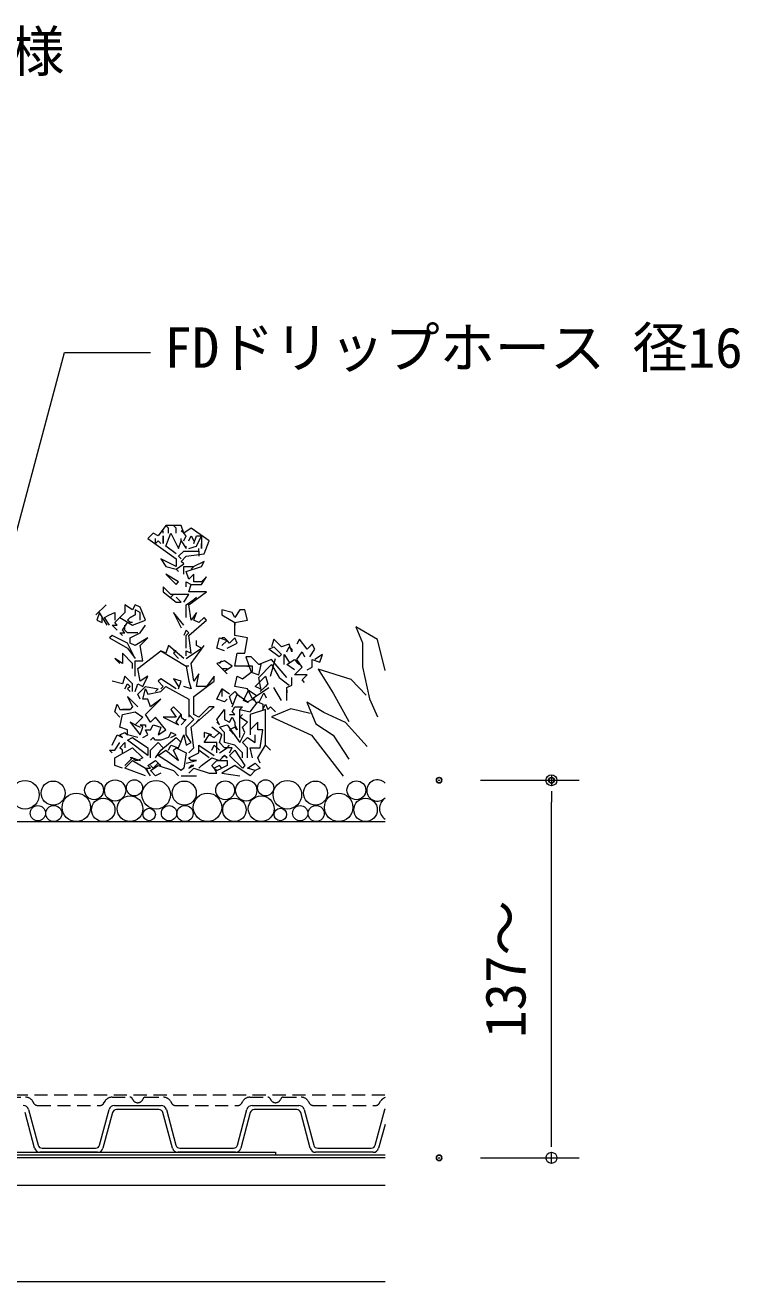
# Model space of a CAD drawing. Units: millimetres, scale not verified. Extents: x -1485 to 1485, y -1050 to 1050.
# Drawn here: x 498.6 to 757.9, y -319.1 to 136.8 of the extents above; entities that cross this region are included whole.
import ezdxf
from ezdxf.enums import TextEntityAlignment as Align

# ---------------------------------------------------------------- set-up
doc = ezdxf.new("R2010")
doc.units = ezdxf.units.MM
doc.header["$LTSCALE"] = 4
doc.header["$PDMODE"] = 32
doc.header["$PDSIZE"] = 2
doc.linetypes.add('DASHED1', pattern=[1.8, 1.2, -0.6])
for name, color, linetype, lineweight in [('0-0_0', 7, 'Continuous', 18), ('0-4_BOUSUI', 1, 'Continuous', 18), ('0-6_dannnetu', 6, 'Continuous', 18), ('0-9_MOJI', 7, 'Continuous', 18), ('0-A_ecom', 7, 'Continuous', 18), ('0-B_GREEN', 3, 'Continuous', 18), ('0-C_FD-L', 8, 'Continuous', 18)]:
    doc.layers.add(name, color=color, linetype=linetype, lineweight=lineweight)
doc.layers.add('0-1_DEFPOINTS', color=7, linetype='Continuous')
doc.styles.add('ＭＳ ゴシック', font='')
doc.styles.get('ＭＳ ゴシック').set_extended_font_data('MS Gothic')

# ---------------------------------------------------------------- blocks, each defined once
blk = doc.blocks.new('_Dot')
at = {"layer": '0-0_0'}
for p, q in [((-0.5, 0), (-1, 0)), ((0.25, 0), (-0.25, 0))]:
    blk.add_line(p, q, dxfattribs=at)
blk.add_circle((0, 0), 0.25, dxfattribs=at)
blk = doc.blocks.new('D5')
at = {"layer": '0-1_DEFPOINTS'}
for p in [(2133.761, 912.856), (2174.528, 912.856), (2133.761, 775.856)]:
    blk.add_point(p, dxfattribs=at)
at = {"layer": '0-9_MOJI'}
for p, q in [((2148.761, 912.856), (2184.528, 912.856)), ((2174.528, 783.856), (2174.528, 904.856)), ((2148.761, 775.856), (2184.528, 775.856))]:
    blk.add_line(p, q, dxfattribs=at)
at = {"layer": '0-9_MOJI', "xscale": 8, "yscale": 8}
for p, rotation in [((2174.528, 912.856), 90), ((2174.528, 775.856), 270)]:
    blk.add_blockref('_Dot', p, dxfattribs=dict(at, rotation=rotation))
at = {"layer": '0-9_MOJI', "style": 'ＭＳ ゴシック'}
blk.add_text('137～', height=14.66, rotation=90, dxfattribs=at).set_placement((2169.528, 819.356), align=Align.BOTTOM_LEFT)

msp = doc.modelspace()

# ---------------------------------------------------------------- linework, layer by layer
at = {"layer": '0-4_BOUSUI'}
for p, q in [((629.129, -273.144), (-298.589, -273.144)), ((629.129, -274.144), (-790.274, -274.144)), ((629.129, -319.144), (-790.274, -319.144))]:
    msp.add_line(p, q, dxfattribs=at)
msp.add_lwpolyline([(389.411, -272.144), (589.411, -272.144), (589.411, -273.144), (389.411, -273.144)], close=True, dxfattribs=at)
at = {"layer": '0-6_dannnetu'}
msp.add_line((629.129, -284.144), (-790.274, -284.144), dxfattribs=at)
at = {"layer": '0-9_MOJI'}
for p, q in [((466.206, -155.97), (512.848, 18.1)), ((512.848, 18.1), (544.069, 18.1))]:
    msp.add_line(p, q, dxfattribs=at)
at = {"layer": '0-A_ecom'}
for centre, radius in [((498.517, -142.418), 5.17), ((508.715, -141.802), 4.364), ((523.553, -140.779), 3.421), ((531.193, -140.856), 3.851), ((538.218, -139.88), 2.929), ((546.113, -142.418), 5.17), ((556.31, -141.802), 4.364), ((571.149, -140.779), 3.421), ((578.788, -140.856), 3.851), ((585.814, -139.88), 2.929), ((593.708, -142.418), 5.17), ((603.906, -141.802), 4.364), ((618.744, -140.779), 3.421), ((517.119, -146.986), 5.158), ((526.893, -147.891), 4.253), ((536.615, -147.473), 4.671), ((564.715, -146.986), 5.158), ((574.489, -147.891), 4.253), ((584.21, -147.473), 4.671), ((612.31, -146.986), 5.158), ((622.084, -147.891), 4.253), ((503.171, -149.112), 2.774), ((508.961, -149.216), 2.929), ((543.558, -149.598), 2.261), ((550.767, -149.112), 2.774), ((556.556, -149.216), 2.929), ((591.154, -149.598), 2.261), ((598.362, -149.112), 2.774), ((604.152, -149.216), 2.929)]:
    msp.add_circle(centre, radius, dxfattribs=at)
for centre, radius, start, end in [((626.384, -140.856), 3.851, 44.53163, 315.46837), ((631.806, -147.473), 4.671, 124.96154, 235.03846)]:
    msp.add_arc(centre, radius, start, end, dxfattribs=at)
at = {"layer": '0-B_GREEN'}
for p, q in [((548.673, -47.549), (548.673, -46.623)), ((561.638, -54.031), (561.638, -55.883)), ((554.229, -61.44), (553.303, -60.513)), ((551.451, -70.7), (552.377, -69.774)), ((524.236, -77.182), (527.94, -73.478)), ((626.384, -86.091), (618.535, -81.547)), ((618.535, -81.547), (621.013, -87.33)), ((629.129, -97.378), (626.384, -86.091)), ((621.013, -87.33), (621.013, -96.005)), ((557.934, -95.703), (557.008, -95.703)), ((569.046, -94.777), (569.972, -93.851)), ((579.233, -95.703), (580.159, -95.703)), ((587.567, -99.407), (589.419, -92.925)), ((569.972, -96.629), (571.824, -96.629)), ((604.903, -96.831), (610.273, -105.506)), ((616.883, -100.549), (604.903, -96.831)), ((621.013, -96.005), (623.492, -107.571)), ((591.628, -108.162), (588.849, -103.532)), ((593.48, -104.458), (593.48, -105.384)), ((622.253, -106.332), (616.883, -100.549)), ((582.367, -109.088), (581.441, -107.236)), ((610.273, -105.506), (616.056, -115.833)), ((623.492, -107.571), (626.384, -114.181)), ((602.011, -112.941), (594.989, -111.289)), ((614.817, -116.246), (606.968, -112.528)), ((561.638, -115.15), (560.712, -116.076)), ((604.077, -116.659), (610.273, -120.79)), ((622.666, -124.921), (614.817, -116.246)), ((539.413, -121.632), (535.709, -120.706)), ((602.424, -120.79), (613.991, -135.661)), ((610.273, -120.79), (616.056, -129.465)), ((565.342, -129.041), (561.638, -126.262)), ((585.715, -124.41), (587.567, -126.262)), ((555.155, -135.523), (560.712, -135.523))]:
    msp.add_line(p, q, dxfattribs=at)
for points in [[(556.082, -50.327), (557.008, -48.475), (556.082, -47.549), (555.155, -44.771), (549.599, -44.771), (546.821, -48.475), (544.969, -47.549), (543.117, -49.401), (553.303, -56.809), (553.303, -59.587), (547.747, -56.809), (549.599, -59.587), (553.303, -60.513), (556.082, -58.661), (555.155, -57.735), (557.008, -55.883), (563.49, -54.957), (565.342, -50.327), (558.86, -45.697), (556.082, -47.549), (555.155, -46.623)], [(550.525, -47.549), (550.525, -45.697), (549.599, -44.771)], [(553.303, -47.549), (553.303, -45.697), (552.377, -44.771)], [(547.747, -51.253), (546.821, -50.327), (545.895, -51.253), (545.895, -49.401)], [(548.673, -48.475), (548.673, -51.253), (548.673, -48.475)], [(553.303, -54.957), (549.599, -52.179), (551.451, -47.549), (554.229, -53.105), (555.155, -50.327), (555.155, -49.401)], [(557.934, -53.105), (560.712, -52.179), (562.564, -48.475)], [(557.934, -50.327), (558.86, -48.475), (559.786, -50.327)], [(559.786, -51.253), (560.712, -48.475), (562.564, -48.475), (562.564, -51.253), (562.564, -53.105), (562.564, -51.253)], [(555.155, -56.809), (554.229, -55.883), (556.082, -54.031), (561.638, -54.031), (561.638, -53.105)], [(555.155, -50.327), (557.008, -53.105), (557.008, -52.179)], [(557.008, -66.996), (557.008, -65.144), (558.86, -66.07), (562.564, -66.07), (564.416, -63.292), (562.564, -65.144), (559.786, -65.144), (559.786, -62.366), (557.934, -64.218), (557.008, -61.44), (562.564, -59.587), (563.49, -57.735), (559.786, -59.587), (558.86, -60.513)], [(556.082, -62.366), (556.082, -59.587), (559.786, -59.587)], [(556.082, -72.552), (557.934, -69.774), (551.451, -69.774), (548.673, -66.996), (548.673, -68.848), (553.303, -72.552), (555.155, -72.552), (553.303, -70.7)], [(557.008, -91.999), (557.008, -90.147), (558.86, -91.073), (557.934, -84.591), (564.416, -79.034), (563.49, -78.108), (561.638, -79.96), (559.786, -79.034), (560.712, -76.256), (558.86, -79.034), (557.934, -73.478), (564.416, -68.848), (557.934, -68.848), (558.86, -66.07), (559.786, -66.07)], [(557.008, -78.108), (557.008, -73.478), (559.786, -71.626), (560.712, -70.7)], [(528.3, -80.886), (525.522, -76.256), (524.596, -79.034), (526.448, -79.96), (526.448, -78.108)], [(529.226, -80.886), (527.374, -78.108), (529.226, -77.182), (531.078, -76.256), (531.078, -79.034)], [(532.004, -82.738), (530.152, -80.886), (532.004, -80.886), (531.078, -79.96), (532.93, -78.108), (537.561, -80.886), (542.191, -79.034), (540.339, -74.404), (538.487, -73.478), (537.561, -75.33), (534.783, -73.478), (534.783, -76.256), (532.93, -78.108), (532.004, -79.034)], [(537.561, -79.96), (536.635, -79.96), (535.709, -79.034), (536.635, -78.108), (538.487, -77.182), (536.635, -78.108)], [(540.339, -79.034), (540.339, -76.256), (538.487, -75.33), (538.487, -77.182)], [(556.082, -80.886), (552.377, -76.256), (555.155, -81.812)], [(533.857, -84.591), (532.93, -83.665), (534.783, -83.665), (533.857, -82.738), (535.709, -79.96)], [(539.413, -83.665), (535.709, -83.665), (534.783, -82.738), (534.783, -80.886)], [(538.487, -99.407), (538.487, -93.851), (541.265, -93.851), (540.339, -88.295), (543.117, -85.517), (538.487, -88.295), (536.635, -87.369), (536.635, -85.517), (540.339, -83.665), (542.191, -80.886)], [(573.676, -109.594), (572.75, -106.816), (574.602, -104.963), (575.528, -105.89), (579.233, -108.668), (581.085, -107.742), (579.233, -104.037), (574.602, -103.111), (575.528, -99.407), (577.38, -100.333), (581.085, -97.555), (581.085, -95.703), (574.602, -95.703), (575.528, -91.073), (578.307, -91.073), (579.233, -85.517), (574.602, -84.591), (574.602, -79.96), (574.602, -80.886)], [(557.008, -89.221), (557.008, -84.591), (557.934, -83.665), (557.008, -82.738), (556.082, -84.591)], [(557.008, -92.925), (562.564, -89.221), (560.712, -88.295), (560.712, -86.443)], [(570.898, -90.147), (568.12, -89.221), (569.046, -85.517), (571.824, -86.443), (570.898, -85.517), (569.972, -85.517)], [(571.824, -89.221), (575.528, -87.369), (574.602, -85.517), (572.75, -87.369), (571.824, -86.443), (569.972, -88.295)], [(593.48, -90.567), (594.406, -88.715), (595.332, -89.641), (595.332, -90.567), (594.406, -87.789), (591.628, -88.715), (588.849, -85.937), (587.923, -88.715)], [(601.814, -92.419), (603.666, -89.641), (602.74, -87.789), (600.888, -89.641), (598.11, -85.937), (597.184, -87.789)], [(537.561, -96.629), (537.561, -94.777), (533.857, -91.073), (533.857, -94.777), (531.078, -92.925), (532.93, -94.777)], [(538.487, -104.963), (539.413, -102.185), (541.265, -103.111), (543.117, -99.407), (540.339, -101.259), (539.413, -96.629), (547.747, -90.147), (557.008, -95.703), (557.934, -101.259), (558.86, -104.037), (556.082, -103.111)], [(556.082, -92.925), (550.525, -88.295), (549.599, -91.073), (547.747, -90.147)], [(554.229, -92.925), (552.377, -91.073), (553.303, -90.147), (552.377, -90.147)], [(557.934, -127.188), (559.786, -125.336), (558.86, -117.928), (567.194, -110.52), (565.342, -110.52), (561.638, -114.224), (559.786, -113.298), (559.786, -106.816), (567.194, -101.259), (567.194, -99.407), (564.416, -103.111), (560.712, -103.111), (561.638, -98.481), (559.786, -101.259), (558.86, -94.777), (563.49, -88.295)], [(599.962, -101.68), (599.036, -100.754), (600.888, -98.902), (596.258, -98.902), (599.036, -96.123), (597.184, -93.345), (599.036, -90.567), (599.962, -92.419)], [(593.48, -99.828), (587.923, -93.345), (583.293, -95.197)], [(584.219, -104.458), (583.293, -99.828), (587.923, -95.197), (590.701, -99.828), (594.406, -102.606)], [(592.554, -95.197), (592.554, -91.493), (594.406, -94.271)], [(596.258, -97.05), (593.48, -95.197), (596.258, -93.345), (597.184, -94.271), (598.11, -95.197)], [(600.888, -97.05), (602.74, -96.123), (602.74, -93.345), (605.518, -94.271), (606.444, -91.493), (603.666, -93.345)], [(537.561, -104.963), (537.561, -102.185), (534.783, -99.407), (533.857, -102.185), (530.152, -101.259)], [(583.863, -104.037), (582.011, -103.111), (585.715, -99.407), (586.641, -102.185), (585.715, -103.111), (583.863, -104.963)], [(593.48, -108.162), (593.48, -103.532), (595.332, -102.606), (595.332, -99.828)], [(534.783, -104.037), (535.709, -102.185), (536.635, -103.111), (535.709, -104.037), (536.635, -104.963), (535.709, -104.037)], [(540.339, -107.742), (539.413, -105.89), (542.191, -103.111), (546.821, -104.037), (545.895, -104.963)], [(541.265, -121.632), (543.117, -120.706), (542.191, -118.854), (544.043, -118.854), (544.969, -117.002), (547.747, -117.928), (546.821, -120.706), (549.599, -118.854), (545.895, -114.224), (544.043, -116.076), (542.191, -113.298), (547.747, -107.742), (544.043, -110.52), (543.117, -107.742), (541.265, -107.742), (542.191, -104.037), (543.117, -105.89), (547.747, -104.963), (549.599, -103.111), (557.934, -107.742), (557.934, -113.298), (557.934, -114.224)], [(553.303, -104.037), (547.747, -100.333), (546.821, -101.259), (548.673, -103.111), (547.747, -104.037)], [(554.229, -104.037), (555.155, -101.259), (552.377, -100.333), (554.229, -103.111)], [(571.824, -107.742), (570.898, -108.668), (568.12, -107.742), (569.972, -104.037)], [(572.75, -105.89), (569.972, -104.037), (569.972, -106.816)], [(579.589, -109.088), (577.737, -108.162), (579.589, -104.458), (582.367, -106.31)], [(581.441, -108.162), (581.441, -107.236), (586.997, -103.532)], [(539.413, -110.52), (535.709, -106.816), (537.561, -110.52), (536.635, -111.446), (535.709, -111.446), (534.783, -111.446), (533.857, -111.446)], [(573.676, -110.52), (575.528, -105.89), (576.454, -106.816)], [(576.454, -121.632), (576.454, -111.446), (580.159, -112.372), (582.937, -108.668), (584.789, -109.594), (584.789, -111.446), (585.715, -109.594), (586.641, -111.446), (587.567, -110.52), (589.419, -112.372)], [(583.293, -109.088), (585.145, -105.384), (586.071, -107.236)], [(606.968, -112.528), (600.772, -108.81), (604.077, -116.659)], [(530.152, -124.41), (532.004, -120.706), (533.857, -121.632), (532.93, -120.706), (534.783, -119.78), (535.709, -120.706), (535.709, -118.854), (532.93, -117.928), (533.857, -113.298), (538.487, -112.372), (541.265, -114.224), (538.487, -117.002), (540.339, -117.928)], [(532.93, -114.224), (531.078, -112.372), (532.004, -109.594), (532.93, -111.446), (536.635, -111.446)], [(554.229, -112.372), (555.155, -113.298), (552.377, -110.52), (551.451, -111.446), (553.303, -114.224), (548.673, -114.224), (554.229, -117.002), (553.303, -116.076), (555.155, -113.298), (555.155, -114.224), (556.082, -115.15), (557.008, -115.15), (555.155, -117.002)], [(550.525, -126.262), (551.451, -124.41), (554.229, -125.336), (556.082, -120.706), (557.008, -124.41), (558.86, -123.484), (557.008, -120.706), (557.008, -117.928), (559.786, -115.15), (557.934, -113.298)], [(568.12, -116.076), (569.046, -117.002), (568.12, -115.15), (570.898, -111.446), (570.898, -115.15), (572.75, -116.076), (573.676, -114.224), (574.602, -116.076), (574.602, -117.002), (575.528, -118.854), (574.602, -117.928), (572.75, -118.854), (573.676, -119.78), (574.602, -120.706)], [(577.38, -129.041), (577.38, -127.188), (574.602, -124.41), (570.898, -123.484), (570.898, -119.78), (569.046, -117.928), (571.824, -117.002), (576.454, -123.484), (578.307, -119.78), (577.38, -117.928), (579.233, -116.076), (576.454, -114.224), (577.38, -113.298)], [(572.75, -113.298), (574.602, -113.298), (573.676, -112.372), (574.602, -110.52), (577.38, -110.52), (576.454, -111.446)], [(583.863, -130.893), (582.937, -129.041), (585.715, -124.41), (585.715, -111.446), (580.159, -113.298), (580.159, -118.854)], [(594.989, -111.289), (587.966, -114.181), (602.424, -120.79)], [(538.487, -117.002), (536.635, -116.076), (540.339, -120.706), (541.265, -117.928), (540.339, -117.002), (542.191, -117.002), (542.191, -117.928)], [(568.12, -127.188), (568.12, -123.484), (563.49, -123.484), (565.342, -120.706), (567.194, -121.632), (569.046, -119.78), (569.972, -120.706), (566.268, -117.928)], [(581.085, -129.041), (580.159, -125.336), (583.863, -125.336), (584.789, -118.854), (582.937, -118.854), (582.937, -116.076), (580.159, -118.854), (580.159, -120.706)], [(551.451, -121.632), (553.303, -120.706), (551.451, -119.78), (550.525, -121.632), (547.747, -122.558), (545.895, -122.558), (544.969, -121.632), (544.043, -122.558)], [(545.895, -129.041), (547.747, -126.262), (553.303, -121.632), (555.155, -123.484)], [(566.268, -120.706), (563.49, -119.78), (563.49, -121.632)], [(572.75, -127.188), (573.676, -125.336), (570.898, -125.336), (569.046, -123.484), (569.972, -120.706)], [(579.233, -129.041), (579.233, -125.336), (577.38, -123.484), (579.233, -121.632), (582.011, -123.484), (582.011, -120.706)], [(530.152, -127.188), (529.226, -126.262), (531.078, -126.262), (532.93, -123.484)], [(533.857, -132.745), (531.078, -131.819), (531.078, -129.041), (537.561, -125.336), (541.265, -129.041), (539.413, -129.967), (538.487, -129.967), (537.561, -129.041), (536.635, -129.041)], [(533.857, -127.188), (533.857, -126.262), (532.93, -125.336), (534.783, -123.484), (534.783, -125.336)], [(544.043, -129.041), (544.043, -126.262), (546.821, -123.484), (548.673, -125.336)], [(557.008, -130.893), (560.712, -129.967), (559.786, -129.967), (558.86, -129.967), (557.934, -129.041), (561.638, -127.188), (561.638, -124.41), (567.194, -128.115)], [(566.268, -126.262), (567.194, -124.41), (569.046, -126.262)], [(569.046, -127.188), (571.824, -125.336), (572.75, -124.41)], [(534.783, -131.819), (537.561, -129.041), (540.339, -129.967)], [(542.191, -135.523), (534.783, -132.745), (537.561, -129.967), (542.191, -132.745), (544.043, -132.745), (543.117, -131.819), (545.895, -129.967)], [(544.043, -131.819), (544.969, -132.745), (546.821, -130.893), (545.895, -129.967), (546.821, -130.893), (547.747, -131.819)], [(547.747, -134.597), (545.895, -135.523), (544.043, -133.671), (546.821, -131.819), (552.377, -133.671), (554.229, -135.523)], [(561.638, -132.745), (562.564, -131.819), (566.268, -129.041), (569.046, -129.967), (570.898, -128.115), (569.972, -129.041)], [(582.011, -133.671), (580.159, -135.523), (574.602, -131.819), (569.972, -134.597), (576.454, -135.523)], [(571.824, -129.041), (570.898, -128.115), (571.824, -129.041)], [(544.043, -135.523), (542.191, -132.745), (543.117, -133.671)], [(557.934, -134.597), (559.786, -132.745), (565.342, -134.597), (568.12, -134.597), (567.194, -132.745), (568.12, -133.671), (569.972, -132.745)]]:
    msp.add_lwpolyline(points, dxfattribs=at)
for points in [[(554.229, -65.144), (549.599, -62.366), (553.303, -66.07)], [(569.972, -75.33), (569.972, -77.182), (574.602, -79.96), (579.233, -79.034), (578.307, -75.33), (576.454, -75.33), (574.602, -78.108), (573.676, -76.256)], [(529.226, -85.517), (535.709, -89.221), (538.487, -92.925), (535.709, -87.369), (530.152, -84.591)], [(586.997, -89.641), (588.849, -88.715), (591.628, -91.493), (590.701, -92.419)], [(570.898, -97.555), (573.676, -95.703), (570.898, -93.851), (568.12, -94.777), (571.824, -98.481)], [(583.293, -98.902), (584.219, -95.197), (583.293, -95.197), (580.515, -92.419), (578.663, -92.419), (580.515, -97.976)], [(537.561, -121.632), (543.117, -125.336), (543.117, -128.115), (535.709, -122.558)], [(549.599, -126.262), (554.229, -129.967), (552.377, -126.262), (553.303, -125.336), (557.008, -127.188), (556.082, -132.745), (555.155, -133.671), (546.821, -128.115)], [(577.38, -132.745), (572.75, -128.115), (574.602, -126.262), (578.307, -131.819)], [(559.786, -131.819), (558.86, -131.819), (557.934, -132.745)], [(569.046, -131.819), (567.194, -132.745), (566.268, -131.819), (568.12, -129.967), (571.824, -129.967), (571.824, -131.819), (569.972, -132.745)], [(582.011, -133.671), (579.233, -132.745), (582.011, -130.893), (583.863, -132.745)]]:
    msp.add_lwpolyline(points, close=True, dxfattribs=at)
at = {"layer": '0-C_FD-L', "color": 4}
msp.add_line((-247.276, -152.144), (629.129, -152.144), dxfattribs=at)
at = {"layer": '0-C_FD-L', "linetype": 'DASHED1'}
for p, q in [((-254.089, -251.344), (629.129, -251.344)), ((492.24, -252.144), (498.713, -252.144)), ((501.285, -253.601), (501.774, -254.416)), ((503.06, -255.144), (525.762, -255.144)), ((527.048, -254.416), (527.537, -253.601)), ((530.11, -252.144), (536.583, -252.144)), ((542.24, -252.144), (548.713, -252.144)), ((551.285, -253.601), (551.774, -254.416)), ((553.06, -255.144), (575.762, -255.144)), ((577.048, -254.416), (577.537, -253.601)), ((580.11, -252.144), (586.583, -252.144)), ((592.24, -252.144), (598.713, -252.144)), ((601.285, -253.601), (601.774, -254.416)), ((603.06, -255.144), (625.762, -255.144)), ((627.048, -254.416), (627.537, -253.601))]:
    msp.add_line(p, q, dxfattribs=at)
at = {"layer": '0-C_FD-L'}
for p, q in [((530.946, -255.144), (547.876, -255.144)), ((580.946, -255.144), (597.876, -255.144)), ((502.016, -270.662), (498.558, -257.756)), ((499.808, -256.627), (503.266, -269.532)), ((525.556, -269.532), (529.014, -256.627)), ((530.264, -257.756), (526.806, -270.662)), ((547.109, -256.644), (531.713, -256.644)), ((552.016, -270.662), (548.558, -257.756)), ((549.808, -256.627), (553.266, -269.532)), ((575.556, -269.532), (579.014, -256.627)), ((580.264, -257.756), (576.806, -270.662)), ((597.109, -256.644), (581.713, -256.644)), ((602.016, -270.662), (598.558, -257.756)), ((599.808, -256.627), (603.266, -269.532)), ((625.556, -269.532), (629.014, -256.627)), ((629.129, -261.992), (626.806, -270.662)), ((524.874, -272.144), (503.948, -272.144)), ((504.715, -270.644), (524.107, -270.644)), ((574.874, -272.144), (553.948, -272.144)), ((554.715, -270.644), (574.107, -270.644))]:
    msp.add_line(p, q, dxfattribs=at)
for points in [[(624.874, -272.144), (614.411, -272.144), (603.948, -272.144)], [(604.715, -270.644), (614.411, -270.644), (624.107, -270.644)]]:
    msp.add_lwpolyline(points, dxfattribs=at)
for centre, radius, start, end in [((497.876, -257.144), 2, 15, 90), ((530.946, -257.144), 2, 90, 165), ((547.876, -257.144), 2, 15, 90), ((580.946, -257.144), 2, 90, 165), ((597.876, -257.144), 2, 15, 90), ((531.713, -258.144), 1.5, 90, 165), ((547.109, -258.144), 1.5, 15, 90), ((581.713, -258.144), 1.5, 90, 165), ((597.109, -258.144), 1.5, 15, 90), ((630.946, -257.144), 2, 155.27764, 165), ((503.948, -270.144), 2, 195, 270), ((504.715, -269.144), 1.5, 195, 270), ((524.107, -269.144), 1.5, 270, 345), ((524.874, -270.144), 2, 270, 345), ((553.948, -270.144), 2, 195, 270), ((554.715, -269.144), 1.5, 195, 270), ((574.107, -269.144), 1.5, 270, 345), ((574.874, -270.144), 2, 270, 345), ((603.948, -270.144), 2, 195, 270), ((604.715, -269.144), 1.5, 195, 270), ((624.107, -269.144), 1.5, 270, 345), ((624.874, -270.144), 2, 270, 345)]:
    msp.add_arc(centre, radius, start, end, dxfattribs=at)
at = {"layer": '0-C_FD-L', "linetype": 'DASHED1'}
for centre, radius, start, end in [((498.713, -255.144), 3, 30.96376, 90), ((503.06, -253.644), 1.5, 210.96376, 270), ((525.762, -253.644), 1.5, 270, 329.03624), ((530.11, -255.144), 3, 90, 149.03624), ((536.583, -253.144), 1, 19.47122, 90), ((539.411, -252.144), 2, 199.47122, 340.52878), ((542.24, -253.144), 1, 90, 160.52878), ((548.713, -255.144), 3, 30.96376, 90), ((553.06, -253.644), 1.5, 210.96376, 270), ((575.762, -253.644), 1.5, 270, 329.03624), ((580.11, -255.144), 3, 90, 149.03624), ((586.583, -253.144), 1, 19.47122, 90), ((589.411, -252.144), 2, 199.47122, 340.52878), ((592.24, -253.144), 1, 90, 160.52878), ((598.713, -255.144), 3, 30.96376, 90), ((603.06, -253.644), 1.5, 210.96376, 270), ((625.762, -253.644), 1.5, 270, 329.03624), ((630.11, -255.144), 3, 109.07885, 149.03624)]:
    msp.add_arc(centre, radius, start, end, dxfattribs=at)

# ---------------------------------------------------------------- block references
at = {"layer": '0-9_MOJI'}
msp.add_blockref('D5', (-1485, -1050), dxfattribs=at)

# ---------------------------------------------------------------- texts
at = {"layer": '0-9_MOJI', "style": 'ＭＳ ゴシック'}
for s, p in [('アスファルト防水露出断熱仕様', (232.908, 115.601)), ('FDドリップホース 径16', (549.069, 8.1))]:
    msp.add_text(s, height=14.66, dxfattribs=at).set_placement(p, align=Align.BOTTOM_LEFT)

doc.saveas('drawing.dxf')
